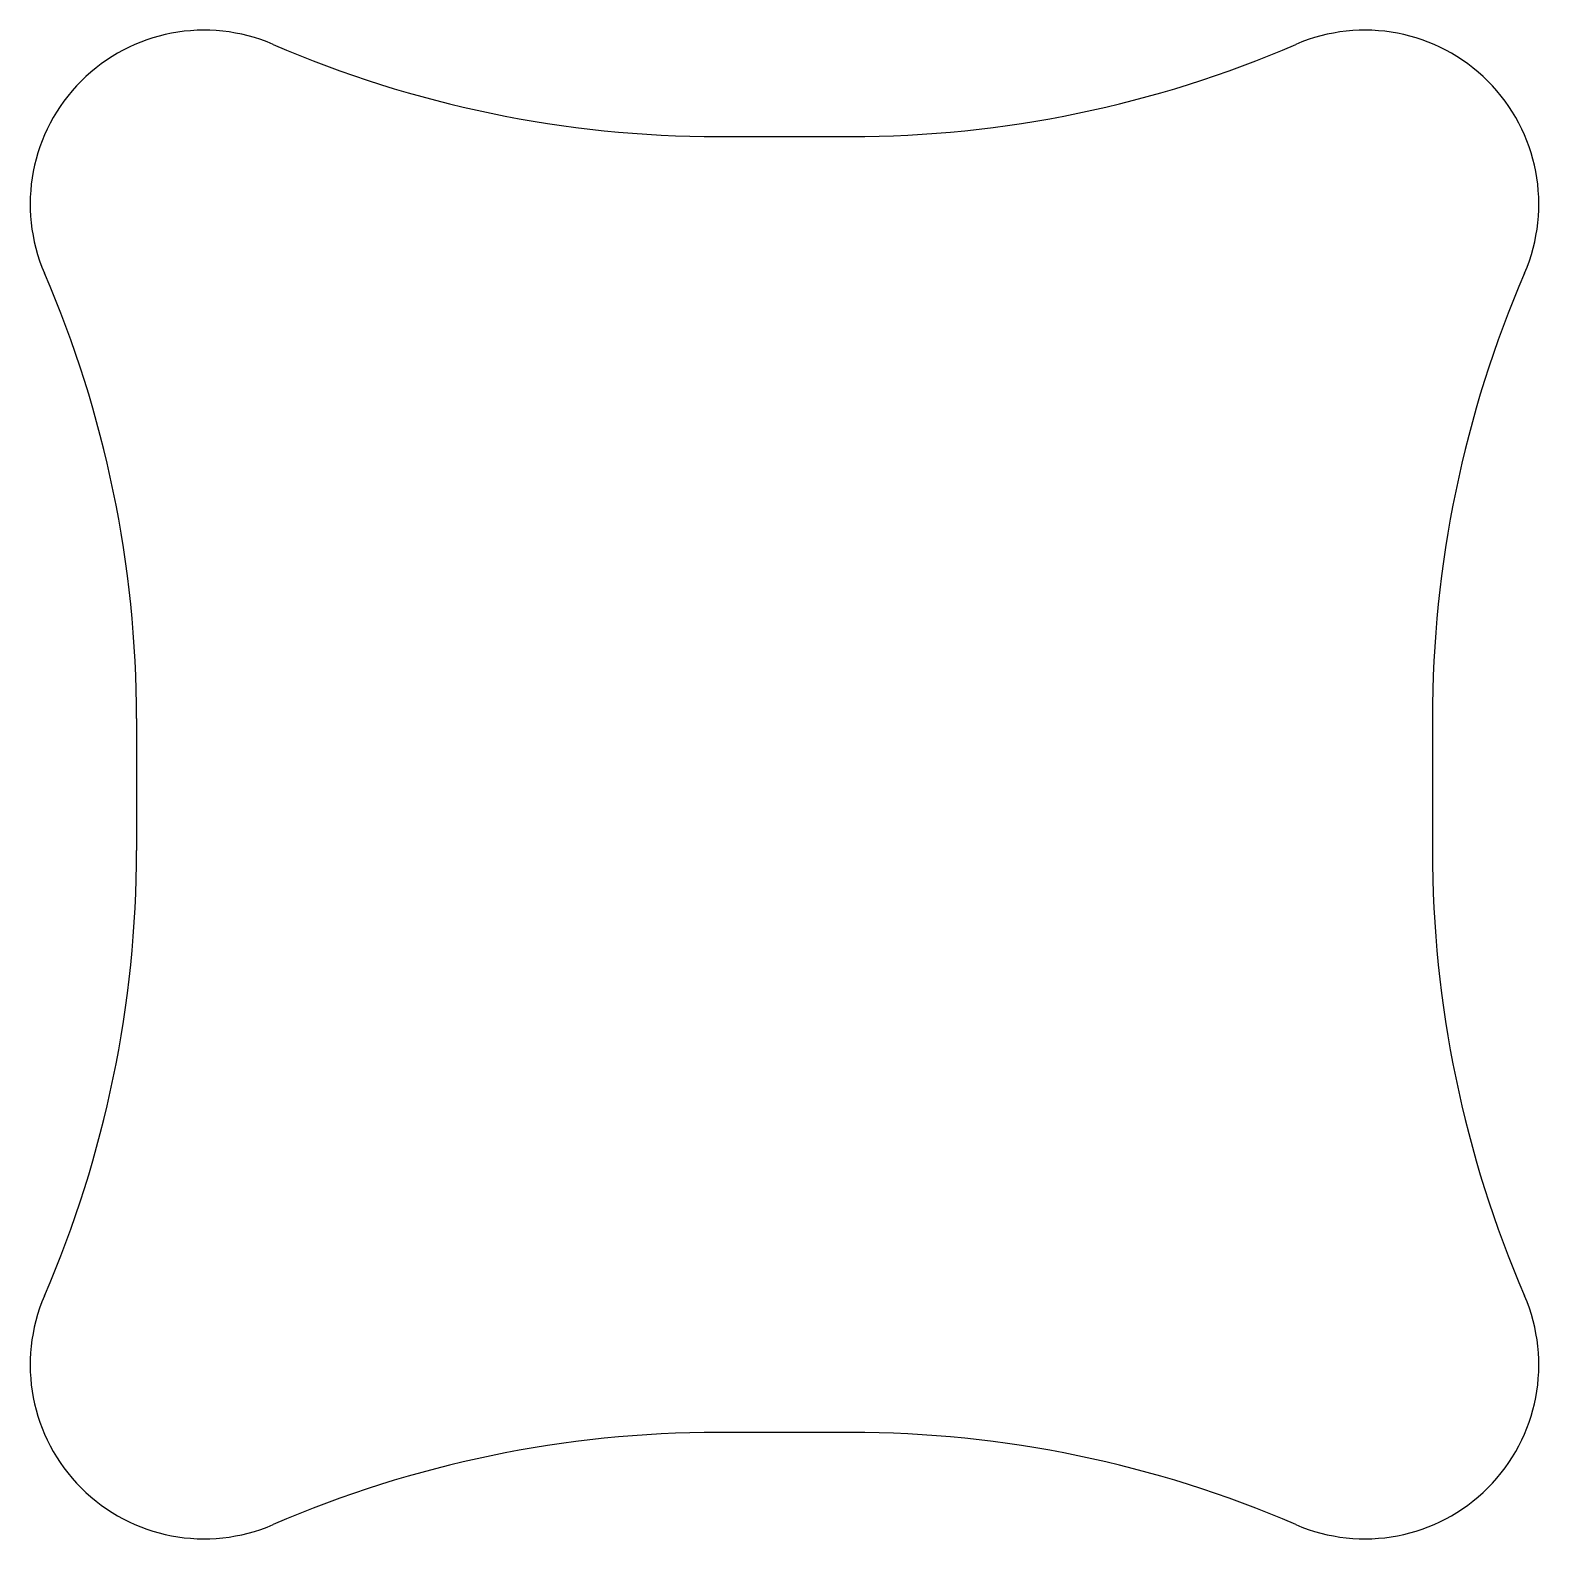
# Model space of a CAD drawing. Header units: millimetres. Extents: x -39 to 39, y -39 to 39.
import ezdxf

# ---------------------------------------------------------------- set-up
doc = ezdxf.new("R2010")
doc.units = ezdxf.units.MM
doc.layers.add('Sketch', color=7, linetype='CONTINUOUS')

msp = doc.modelspace()

# ---------------------------------------------------------------- linework, layer by layer
at = {"layer": 'Sketch'}
for p, q in [((-3.411, 33.5), (3.411, 33.5)), ((-33.5, 3.411), (-33.5, -3.411)), ((33.5, 3.411), (33.5, -3.411)), ((3.411, -33.5), (-3.411, -33.5))]:
    msp.add_line(p, q, dxfattribs=at)
for centre, radius, start, end in [((-30, 30), 9, 66.62628, -156.62628), ((30, 30), 9, -23.37372, 113.37372), ((-3.411, 91.521), 58.021, -113.37372, -90), ((3.411, 91.521), 58.021, -90, -66.62628), ((-91.521, 3.411), 58.021, 0, 23.37372), ((91.521, 3.411), 58.021, 156.62628, 180), ((-91.521, -3.411), 58.021, -23.37372, 0), ((91.521, -3.411), 58.021, 180, -156.62628), ((-30, -30), 9, 156.62628, -66.62628), ((30, -30), 9, -113.37372, 23.37372), ((-3.411, -91.521), 58.021, 90, 113.37372), ((3.411, -91.521), 58.021, 66.62628, 90)]:
    msp.add_arc(centre, radius, start, end, dxfattribs=at)

doc.saveas('drawing.dxf')
